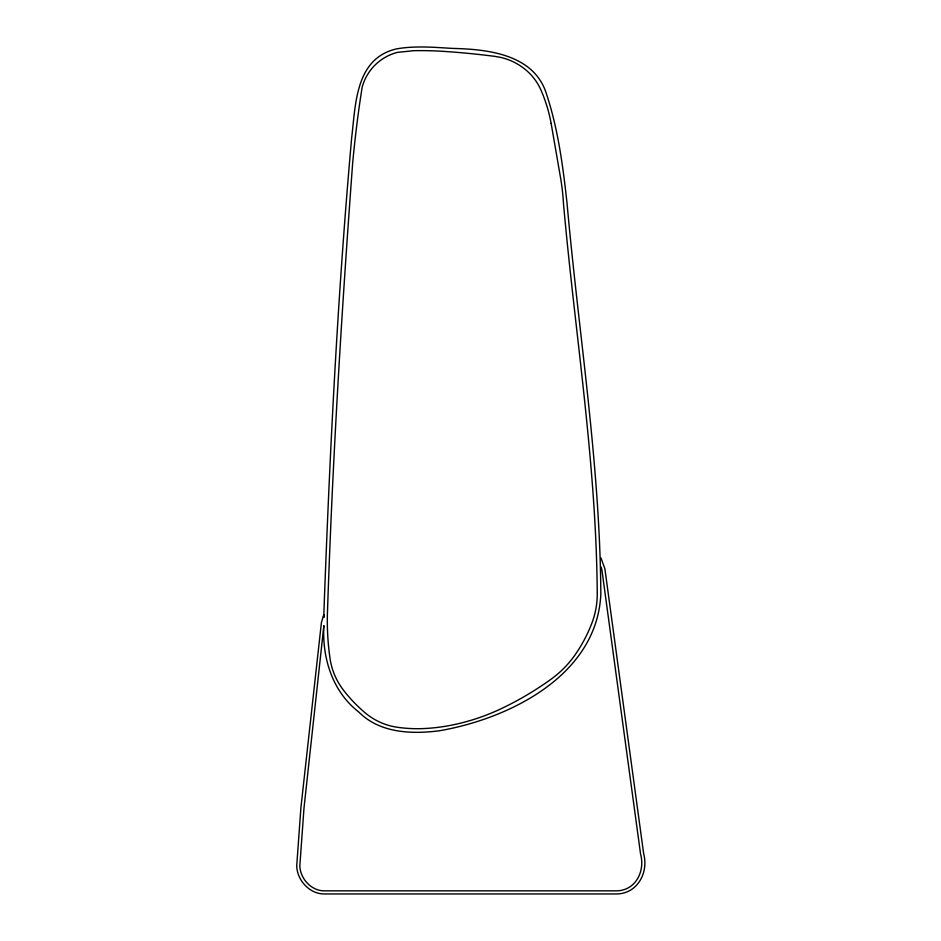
<?xml version="1.0" encoding="UTF-8"?>
<svg xmlns="http://www.w3.org/2000/svg" width="941" height="941" viewBox="0 0 941 941"><rect width="100%" height="100%" fill="white"/><g stroke="black" fill="none" stroke-linecap="round" stroke-linejoin="round"><path stroke-width="1.41" d="M323.786 617.131L323.81 614.661C329.656 455.538 337.466 296.333 351.675 137.727C355.722 104.192 355.31 58.377 396.608 48.873C415.063 45.65 433.919 47.273 452.503 48.414C487.885 49.191 534.406 54.296 546.545 94.218C558.213 129.435 563.012 166.769 567.07 203.55C578.644 333.608 600.017 463.36 600.829 594.136C597.123 675.332 509.563 718.689 439.247 730.792C411.593 734.333 379.823 733.145 358.897 712.114C332.42 691.635 322.163 658.253 323.81 625.765M323.469 616.955L323.81 614.661L323.822 617.449M323.81 614.661L321.434 622.377L300.897 807.813L296.733 865.602C296.827 879.835 309.342 893.891 323.904 893.95L617.237 893.95C637.927 893.244 648.725 872.119 643.644 853.616L604.863 568.646L600.829 557.719M600.829 566.67L601.828 569.399L640.562 854.005C645.244 870.79 636.045 890.257 616.978 890.845L323.998 890.845C311.106 890.786 300.038 878.294 299.838 865.732L303.99 808.096L323.857 625.812M551.144 123.447L560.765 179.025A241.672 241.672 0 0 1 563.506 203.868C575.057 333.808 596.418 463.431 597.241 594.077A81.185 81.185 0 0 1 591.96 622.93A146.796 146.796 0 0 1 575.269 654.595A102.357 102.357 0 0 1 551.026 679.237A321.328 321.328 0 0 1 501.318 708.632A212.501 212.501 0 0 1 451.633 725.135A188.423 188.423 0 0 1 425.826 728.463A141.456 141.456 0 0 1 397.314 727.264A64 64 0 0 1 365.249 712.913A145.808 145.808 0 0 1 343.359 690.024A67.881 67.881 0 0 1 330.02 658.406A263.068 263.068 0 0 1 327.386 614.72C332.314 464.266 341.477 313.906 352.604 163.793A1174.533 1174.533 0 0 1 360.227 99.77L362.12 87.384A49.12 49.12 0 0 1 397.49 52.367L413.781 50.696A351.663 351.663 0 0 1 443.67 51.379A816.07 816.07 0 0 1 494.848 56.366L500.659 57.401A60.142 60.142 0 0 1 526.384 70.387A55.119 55.119 0 0 1 541.004 90.183A151.219 151.219 0 0 1 551.144 123.447"/></g></svg>
